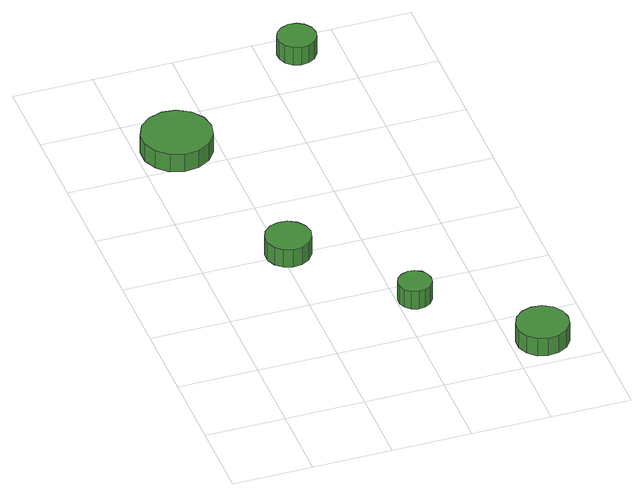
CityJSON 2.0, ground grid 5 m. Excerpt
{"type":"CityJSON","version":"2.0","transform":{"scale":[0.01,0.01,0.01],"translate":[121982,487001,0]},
"CityObjects":{
"tree1":{"type":"SolitaryVegetationObject","attributes":{"function":"something"},"geometry":[{"type":"MultiSurface","lod":"1","boundaries":[[[0,1,2,3,4,5,6,7,8,9,10,11,12,13,14]],[[15,16,17,18,19,20,21,22,23,24,25,26,27,28,29]],[[0,29,28,1]],[[1,28,27,2]],[[2,27,26,3]],[[3,26,25,4]],[[4,25,24,5]],[[5,24,23,6]],[[6,23,22,7]],[[7,22,21,8]],[[8,21,20,9]],[[9,20,19,10]],[[10,19,18,11]],[[11,18,17,12]],[[12,17,16,13]],[[13,16,15,14]],[[14,15,29,0]]]}]},
"tree2":{"type":"SolitaryVegetationObject","attributes":{"function":"something"},"geometry":[{"type":"MultiSurface","lod":"1","boundaries":[[[30,31,32,33,34,35,36,37,38,39,40,41,42,43,44]],[[45,46,47,48,49,50,51,52,53,54,55,56,57,58,59]],[[30,59,58,31]],[[31,58,57,32]],[[32,57,56,33]],[[33,56,55,34]],[[34,55,54,35]],[[35,54,53,36]],[[36,53,52,37]],[[37,52,51,38]],[[38,51,50,39]],[[39,50,49,40]],[[40,49,48,41]],[[41,48,47,42]],[[42,47,46,43]],[[43,46,45,44]],[[44,45,59,30]]]}]},
"tree3":{"type":"SolitaryVegetationObject","attributes":{"function":"something"},"geometry":[{"type":"MultiSurface","lod":"1","boundaries":[[[60,61,62,63,64,65,66,67,68,69,70,71,72,73,74]],[[75,76,77,78,79,80,81,82,83,84,85,86,87,88,89]],[[60,89,88,61]],[[61,88,87,62]],[[62,87,86,63]],[[63,86,85,64]],[[64,85,84,65]],[[65,84,83,66]],[[66,83,82,67]],[[67,82,81,68]],[[68,81,80,69]],[[69,80,79,70]],[[70,79,78,71]],[[71,78,77,72]],[[72,77,76,73]],[[73,76,75,74]],[[74,75,89,60]]]}]},
"tree4":{"type":"SolitaryVegetationObject","attributes":{"function":"something"},"geometry":[{"type":"MultiSurface","lod":"1","boundaries":[[[90,91,92,93,94,95,96,97,98,99,100,101,102,103,104]],[[105,106,107,108,109,110,111,112,113,114,115,116,117,118,119]],[[90,119,118,91]],[[91,118,117,92]],[[92,117,116,93]],[[93,116,115,94]],[[94,115,114,95]],[[95,114,113,96]],[[96,113,112,97]],[[97,112,111,98]],[[98,111,110,99]],[[99,110,109,100]],[[100,109,108,101]],[[101,108,107,102]],[[102,107,106,103]],[[103,106,105,104]],[[104,105,119,90]]]}]},
"tree5":{"type":"SolitaryVegetationObject","attributes":{"function":"something"},"geometry":[{"type":"MultiSurface","lod":"1","boundaries":[[[120,121,122,123,124,125,126,127,128,129,130,131,132,133,134]],[[135,136,137,138,139,140,141,142,143,144,145,146,147,148,149]],[[120,149,148,121]],[[121,148,147,122]],[[122,147,146,123]],[[123,146,145,124]],[[124,145,144,125]],[[125,144,143,126]],[[126,143,142,127]],[[127,142,141,128]],[[128,141,140,129]],[[129,140,139,130]],[[130,139,138,131]],[[131,138,137,132]],[[132,137,136,133]],[[133,136,135,134]],[[134,135,149,120]]]}]}
},
"vertices":[
[685,1518,145],[672,1576,145],[637,1624,145],[586,1654,145],[527,1660,145],[471,1642,145],[427,1602,145],[403,1548,145],[403,1489,145],[427,1435,145],[471,1395,145],[527,1377,145],[586,1383,145],[637,1413,145],[672,1460,145],[672,1460,16],[637,1413,16],[586,1383,16],[527,1377,16],[471,1395,16],[427,1435,16],[403,1489,16],[403,1548,16],[427,1602,16],[471,1642,16],[527,1660,16],[586,1654,16],[637,1624,16],[672,1576,16],[685,1518,16],
[462,2678,151],[444,2767,151],[390,2840,151],[311,2886,151],[221,2895,151],[134,2867,151],[66,2806,151],[29,2723,151],[29,2632,151],[66,2549,151],[134,2488,151],[221,2460,151],[311,2469,151],[390,2515,151],[444,2588,151],[444,2588,22],[390,2515,22],[311,2469,22],[221,2460,22],[134,2488,22],[66,2549,22],[29,2632,22],[29,2723,22],[66,2806,22],[134,2867,22],[221,2895,22],[311,2886,22],[390,2840,22],[444,2767,22],[462,2678,22],
[1214,858,141],[1205,901,141],[1180,936,141],[1142,958,141],[1099,962,141],[1058,949,141],[1025,920,141],[1008,880,141],[1008,836,141],[1025,797,141],[1058,767,141],[1099,754,141],[1142,759,141],[1180,780,141],[1205,816,141],[1205,816,12],[1180,780,12],[1142,759,12],[1099,754,12],[1058,767,12],[1025,797,12],[1008,836,12],[1008,880,12],[1025,920,12],[1058,949,12],[1099,962,12],[1142,958,12],[1180,936,12],[1205,901,12],[1214,858,12],
[1854,220,151],[1840,286,151],[1800,341,151],[1742,375,151],[1674,382,151],[1610,361,151],[1560,316,151],[1532,254,151],[1532,186,151],[1560,124,151],[1610,79,151],[1674,58,151],[1742,65,151],[1800,99,151],[1840,154,151],[1840,154,22],[1800,99,22],[1742,65,22],[1674,58,22],[1610,79,22],[1560,124,22],[1532,186,22],[1532,254,22],[1560,316,22],[1610,361,22],[1674,382,22],[1742,375,22],[1800,341,22],[1840,286,22],[1854,220,22],
[1349,3350,143],[1339,3399,143],[1309,3439,143],[1266,3464,143],[1216,3470,143],[1168,3454,143],[1131,3421,143],[1111,3375,143],[1111,3325,143],[1131,3279,143],[1168,3245,143],[1216,3230,143],[1266,3235,143],[1309,3260,143],[1339,3301,143],[1339,3301,14],[1309,3260,14],[1266,3235,14],[1216,3230,14],[1168,3245,14],[1131,3279,14],[1111,3325,14],[1111,3375,14],[1131,3421,14],[1168,3454,14],[1216,3470,14],[1266,3464,14],[1309,3439,14],[1339,3399,14],[1349,3350,14]
]}
